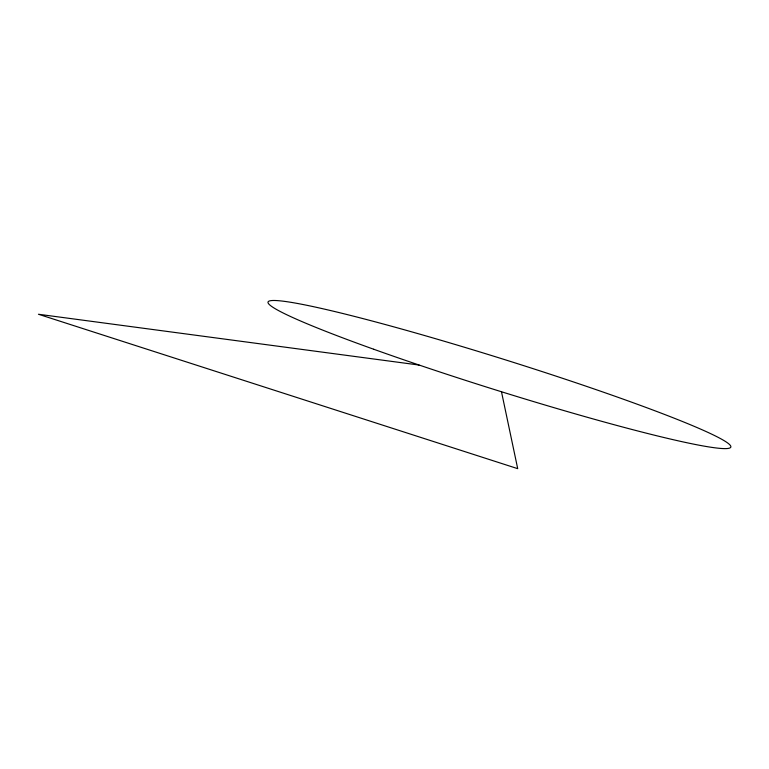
<?xml version="1.0" encoding="UTF-8"?>
<svg xmlns="http://www.w3.org/2000/svg" width="769" height="769" viewBox="0 0 769 769"><rect width="100%" height="100%" fill="white"/><g stroke="black" fill="none" stroke-linecap="round" stroke-linejoin="round"><path stroke-width="1.15" d="M418.999 365.035L38.45 314.252L517.71 468.657L501.503 391.873M373.734 349.251A242.495 15.813 17.4 0 0 730.319 447.712A242.495 15.813 17.4 0 0 393.613 326.806A242.495 15.813 17.4 0 0 373.734 349.251"/></g></svg>
